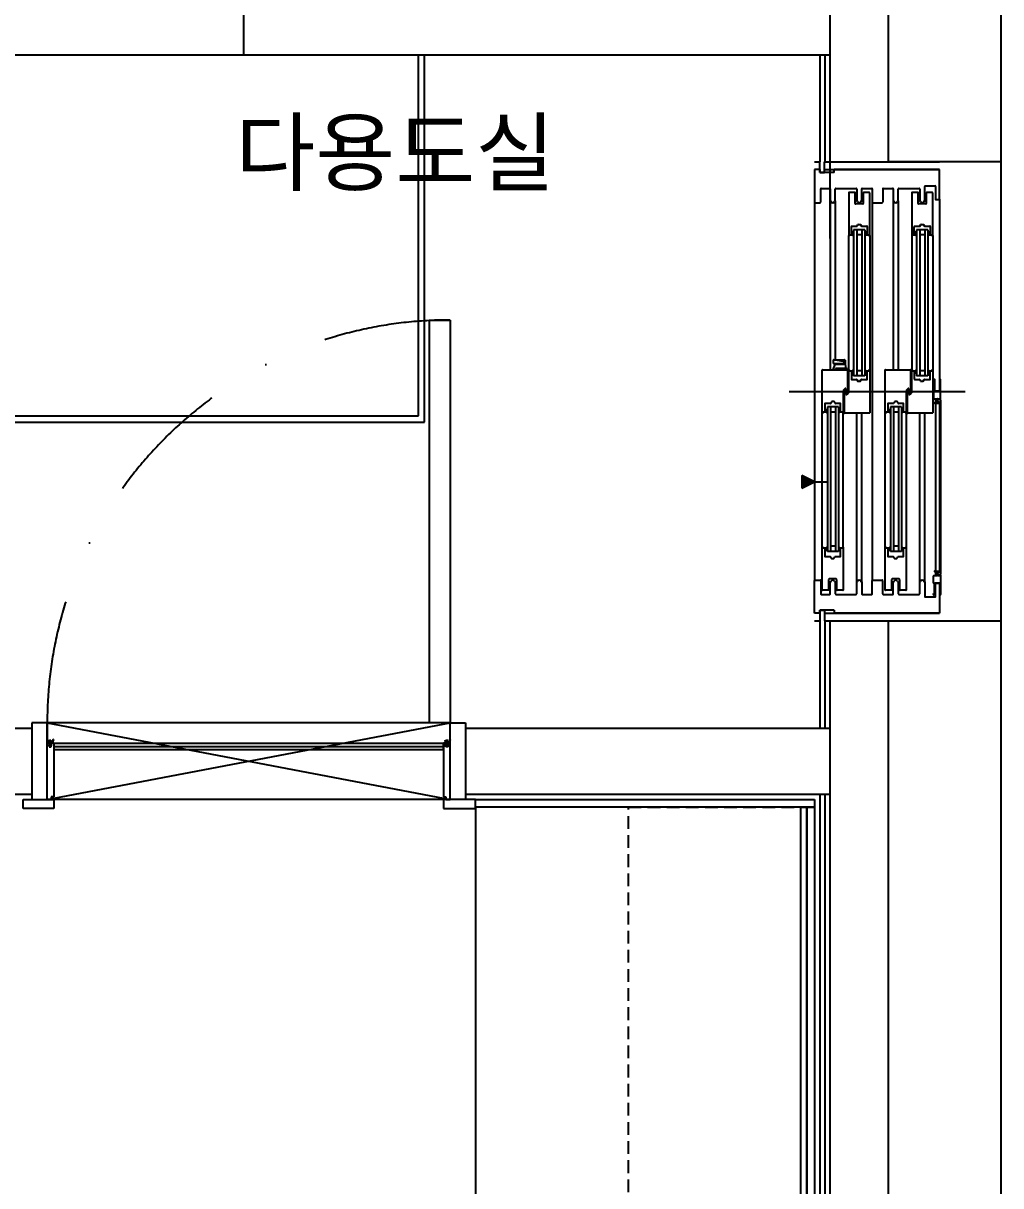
# Model space of a CAD drawing. Header units: millimetres. Extents: x -33000 to 294000, y 0 to 42408.
# Drawn here: x 142281 to 144198, y 14777 to 17057 of the extents above; entities that cross this region are included whole.
import ezdxf
from ezdxf.enums import TextEntityAlignment as Align

# ---------------------------------------------------------------- set-up
doc = ezdxf.new("R2010")
doc.units = ezdxf.units.MM
doc.header["$LTSCALE"] = 50
doc.linetypes.add('( Hidden )', pattern=[0.375, 0.25, -0.125])
doc.linetypes.add('DASHDOTX2', pattern=[2, 1, -0.5, 0, -0.5])
doc.layers.add('arch', color=8, linetype='Continuous')
doc.layers.add('실명', color=9, linetype='Continuous')
doc.styles.add('FORTELINE', font='malgun.ttf')

msp = doc.modelspace()

# ---------------------------------------------------------------- hatches: boundary and pattern name
at = {"layer": 'arch'}
h = msp.add_hatch(color=256, dxfattribs=at)
h.dxf.hatch_style = 1
h.paths.add_polyline_path([(143808.3, 16170), (143808.3, 16145), (143833.3, 16157.5)])

# ---------------------------------------------------------------- linework, layer by layer
for p, q in [((144198.3, 17764.6), (144198.3, 16784.6)), ((143978.3, 16784.6), (143978.3, 17544.6)), ((142713.3, 17429.6), (142713.3, 16994.6)), ((143863.3, 17429.6), (143863.3, 16634.6)), ((139198.3, 16994.6), (143863.3, 16994.6)), ((143056.3, 16286.6), (143056.3, 16994.6)), ((143068.3, 16274.6), (143068.3, 16994.6)), ((143843.3, 16994.6), (143843.3, 16784.6)), ((143853.3, 16994.6), (143853.3, 16784.6)), ((143833.3, 16784.6), (143843.3, 16784.6)), ((143843.3, 16763.6), (143843.3, 16784.6)), ((143852.8, 16784.6), (144078.3, 16784.6)), ((143852.8, 16763.6), (143852.8, 16784.6)), ((144198.3, 16784.6), (143978.3, 16784.6)), ((144198.3, 16784.6), (144198.3, 15884.6)), ((143833.3, 16769.6), (143833.3, 16705.6)), ((143843.3, 16769.6), (143833.3, 16769.6)), ((143843.3, 16769.6), (143843.3, 16763.6)), ((143843.3, 16763.6), (143852.8, 16763.6)), ((143871.3, 16763.6), (143843.3, 16763.6)), ((143852.8, 16769.6), (144078.3, 16769.6)), ((144078.3, 16769.6), (143871.3, 16769.6)), ((143871.3, 16763.6), (143871.3, 16769.6)), ((144078.3, 16711.6), (144078.3, 16769.6)), ((143845.3, 16705.6), (143845.3, 16731.6)), ((143846.3, 16732.6), (143862.8, 16732.6)), ((143863.8, 16731.6), (143863.8, 16708.1)), ((143873.8, 16708.1), (143873.8, 16731.6)), ((143874.8, 16732.6), (143914.8, 16732.6)), ((143915.8, 16731.6), (143915.8, 16708.1)), ((143925.8, 16708.1), (143925.8, 16731.6)), ((143926.8, 16732.6), (143945.3, 16732.6)), ((143946.3, 16731.6), (143946.3, 16705.6)), ((143966.8, 16731.6), (143966.8, 16705.6)), ((143967.8, 16732.6), (143986.3, 16732.6)), ((143987.3, 16731.6), (143987.3, 16708.1)), ((143997.3, 16708.1), (143997.3, 16731.6)), ((143998.3, 16732.6), (144038.3, 16732.6)), ((144039.3, 16731.6), (144039.3, 16708.1)), ((144049.3, 16708.1), (144049.3, 16736.6)), ((144050.3, 16737.6), (144069.3, 16737.6)), ((144070.3, 16736.6), (144070.3, 16711.6)), ((143900.3, 16724.1), (143900.3, 16640.1)), ((143912.3, 16724.6), (143900.8, 16724.6)), ((143912.8, 16703.3), (143912.8, 16724.1)), ((143928.8, 16724.1), (143928.8, 16703.3)), ((143940.8, 16724.6), (143929.3, 16724.6)), ((143941.3, 16640.1), (143941.3, 16724.1)), ((144023.8, 16724.1), (144023.8, 16640.1)), ((144035.8, 16724.6), (144024.3, 16724.6)), ((144036.3, 16703.3), (144036.3, 16724.1)), ((144052.3, 16724.1), (144052.3, 16703.3)), ((144064.3, 16724.6), (144052.8, 16724.6)), ((144064.8, 16640.1), (144064.8, 16724.1)), ((144071.3, 16710.6), (144077.3, 16710.6)), ((144078.3, 16711.6), (144078.3, 16335)), ((143833.3, 16705.6), (143833.3, 15963.6)), ((143834.3, 16704.6), (143844.3, 16704.6)), ((143863.8, 16708.1), (143863.8, 16377.1)), ((143864.3, 16707.6), (143864.9, 16707.6)), ((143872.7, 16707.6), (143873.3, 16707.6)), ((143873.8, 16708.1), (143873.8, 16396.6)), ((143927.8, 16702.3), (143913.8, 16702.3)), ((143916.3, 16707.6), (143916.9, 16707.6)), ((143924.7, 16707.6), (143925.3, 16707.6)), ((143946.3, 16705.6), (143946.3, 15963.6)), ((143947.3, 16704.6), (143965.8, 16704.6)), ((143987.3, 16708.1), (143987.3, 16377.1)), ((143987.8, 16707.6), (143988.4, 16707.6)), ((143996.2, 16707.6), (143996.8, 16707.6)), ((143997.3, 16708.1), (143997.3, 16377.1)), ((144051.3, 16702.3), (144037.3, 16702.3)), ((144039.8, 16707.6), (144040.4, 16707.6)), ((144048.2, 16707.6), (144048.8, 16707.6)), ((143901.3, 16640.1), (143901.3, 16641.6)), ((143901.3, 16641.6), (143907.8, 16641.6)), ((143905.3, 16643.1), (143905.3, 16658.1)), ((143906.3, 16643.1), (143905.3, 16643.1)), ((143905.8, 16658.6), (143916, 16658.6)), ((143908.3, 16646.6), (143906.8, 16646.6)), ((143906.8, 16646.6), (143906.8, 16643.6)), ((143907.2, 16641.6), (143909.8, 16639)), ((143908.3, 16642.1), (143908.3, 16646.6)), ((143931.8, 16651.6), (143909.8, 16651.6)), ((143909.8, 16651.6), (143909.8, 16365.1)), ((143915.8, 16651.6), (143915.8, 16365.1)), ((143925.8, 16641.6), (143915.8, 16641.6)), ((143916.4, 16658.9), (143918.2, 16661.9)), ((143918.6, 16662.1), (143923, 16662.1)), ((143923.4, 16661.9), (143925.2, 16658.9)), ((143925.6, 16658.6), (143935.8, 16658.6)), ((143925.8, 16651.6), (143925.8, 16365.1)), ((143931.8, 16651.6), (143931.8, 16365.1)), ((143934.4, 16641.6), (143931.8, 16639)), ((143934.8, 16646.6), (143933.3, 16646.6)), ((143933.3, 16646.6), (143933.3, 16642.1)), ((143933.8, 16641.6), (143940.3, 16641.6)), ((143934.8, 16643.6), (143934.8, 16646.6)), ((143936.3, 16643.1), (143935.3, 16643.1)), ((143936.3, 16658.1), (143936.3, 16643.1)), ((143940.3, 16641.6), (143940.3, 16640.1)), ((144024.8, 16640.1), (144024.8, 16641.6)), ((144024.8, 16641.6), (144031.3, 16641.6)), ((144028.8, 16643.1), (144028.8, 16658.1)), ((144029.8, 16643.1), (144028.8, 16643.1)), ((144029.3, 16658.6), (144039.5, 16658.6)), ((144031.8, 16646.6), (144030.3, 16646.6)), ((144030.3, 16646.6), (144030.3, 16643.6)), ((144030.7, 16641.6), (144033.3, 16639)), ((144031.8, 16642.1), (144031.8, 16646.6)), ((144033.3, 16651.6), (144033.3, 16365.1)), ((144055.3, 16651.6), (144033.3, 16651.6)), ((144039.3, 16651.6), (144039.3, 16365.1)), ((144049.3, 16641.6), (144039.3, 16641.6)), ((144039.9, 16658.9), (144041.7, 16661.9)), ((144042.1, 16662.1), (144046.5, 16662.1)), ((144046.9, 16661.9), (144048.7, 16658.9)), ((144049.1, 16658.6), (144059.3, 16658.6)), ((144049.3, 16651.6), (144049.3, 16365.1)), ((144055.3, 16651.6), (144055.3, 16365.1)), ((144057.9, 16641.6), (144055.3, 16639)), ((144058.3, 16646.6), (144056.8, 16646.6)), ((144056.8, 16646.6), (144056.8, 16642.1)), ((144057.3, 16641.6), (144063.8, 16641.6)), ((144058.3, 16643.6), (144058.3, 16646.6)), ((144059.8, 16643.1), (144058.8, 16643.1)), ((144059.8, 16658.1), (144059.8, 16643.1)), ((144063.8, 16641.6), (144063.8, 16640.1)), ((143900.3, 16376.6), (143900.3, 16640.1)), ((143941.3, 16640.1), (143941.3, 16376.6)), ((144023.8, 16640.1), (144023.8, 16376.6)), ((144064.8, 16640.1), (144064.8, 16376.6)), ((143869.9, 16395.6), (143869.9, 16390.3)), ((143870.9, 16396.6), (143892, 16396.6)), ((143889.5, 16393.5), (143871.1, 16396.4)), ((143891, 16389.3), (143891, 16391.6)), ((143893, 16395.6), (143893.3, 16388)), ((143848.3, 16292.6), (143848.3, 16376.6)), ((143848.8, 16377.1), (143897.3, 16377.1)), ((143869.8, 16377.1), (143873.8, 16388)), ((143870.9, 16389.3), (143891, 16389.3)), ((143873.8, 16388), (143873.8, 16389.3)), ((143873.8, 16388), (143893.3, 16388)), ((143896.8, 16379.7), (143874.1, 16379.7)), ((143874.1, 16379.7), (143874.1, 16377.1)), ((143891, 16389.3), (143893.3, 16389.3)), ((143893.3, 16388), (143894.7, 16379.7)), ((143896.8, 16377.1), (143896.8, 16379.7)), ((143897.8, 16376.6), (143897.8, 16340.6)), ((143900.3, 16333.1), (143900.3, 16376.6)), ((143901.3, 16376.6), (143901.3, 16375.1)), ((143901.3, 16375.1), (143907.8, 16375.1)), ((143906.3, 16373.6), (143905.3, 16373.6)), ((143905.3, 16373.6), (143905.3, 16358.6)), ((143906.8, 16370.1), (143906.8, 16373.1)), ((143908.3, 16370.1), (143906.8, 16370.1)), ((143907.2, 16375.1), (143909.8, 16377.7)), ((143908.3, 16374.6), (143908.3, 16370.1)), ((143925.8, 16375.1), (143915.8, 16375.1)), ((143934.4, 16375.1), (143931.8, 16377.7)), ((143933.3, 16370.1), (143933.3, 16374.6)), ((143934.8, 16370.1), (143933.3, 16370.1)), ((143933.8, 16375.1), (143940.3, 16375.1)), ((143934.8, 16373.1), (143934.8, 16370.1)), ((143936.3, 16373.6), (143935.3, 16373.6)), ((143936.3, 16358.6), (143936.3, 16373.6)), ((143940.3, 16375.1), (143940.3, 16376.6)), ((143941.3, 16376.6), (143941.3, 16292.6)), ((143971.8, 16292.6), (143971.8, 16376.6)), ((143972.3, 16377.1), (144020.8, 16377.1)), ((144021.3, 16376.6), (144021.3, 16340.6)), ((144023.8, 16333.1), (144023.8, 16376.6)), ((144024.8, 16376.6), (144024.8, 16375.1)), ((144024.8, 16375.1), (144028.3, 16375.1)), ((144028.3, 16375.1), (144028.8, 16374.6)), ((144028.8, 16374.6), (144029.3, 16375.1)), ((144029.8, 16373.6), (144028.8, 16373.6)), ((144028.8, 16373.6), (144028.8, 16358.6)), ((144029.3, 16375.1), (144031.3, 16375.1)), ((144030.3, 16370.1), (144030.3, 16373.1)), ((144031.8, 16370.1), (144030.3, 16370.1)), ((144030.7, 16375.1), (144033.3, 16377.7)), ((144031.8, 16374.6), (144031.8, 16370.1)), ((144049.3, 16375.1), (144039.3, 16375.1)), ((144057.9, 16375.1), (144055.3, 16377.7)), ((144056.8, 16370.1), (144056.8, 16374.6)), ((144058.3, 16370.1), (144056.8, 16370.1)), ((144057.3, 16375.1), (144063.8, 16375.1)), ((144058.3, 16373.1), (144058.3, 16370.1)), ((144059.8, 16373.6), (144058.8, 16373.6)), ((144059.8, 16358.6), (144059.8, 16373.6)), ((144063.8, 16375.1), (144063.8, 16376.6)), ((144064.8, 16376.6), (144064.8, 16292.6)), ((143905.8, 16358.1), (143915.5, 16358.1)), ((143931.8, 16365.1), (143909.8, 16365.1)), ((143915.9, 16357.9), (143917.7, 16354.9)), ((143918.1, 16354.6), (143922.5, 16354.6)), ((143922.9, 16354.9), (143924.7, 16357.9)), ((143925.1, 16358.1), (143935.8, 16358.1)), ((144029.3, 16358.1), (144039, 16358.1)), ((144055.3, 16365.1), (144033.3, 16365.1)), ((144039.4, 16357.9), (144041.2, 16354.9)), ((144041.6, 16354.6), (144046, 16354.6)), ((144046.4, 16354.9), (144048.2, 16357.9)), ((144048.6, 16358.1), (144059.3, 16358.1)), ((144066.3, 16357.5), (144066.3, 16355.5)), ((144066.3, 16355.5), (144067.1, 16355.5)), ((144068.8, 16358), (144066.8, 16358)), ((144067.1, 16355.5), (144067.1, 16357)), ((144067.1, 16357), (144068.3, 16357)), ((144068.3, 16357), (144068.3, 16335.5)), ((144069.3, 16335.5), (144069.3, 16357.5)), ((144079.3, 16357.5), (144079.3, 16335.5)), ((144080.3, 16319), (144080.3, 16357.5)), ((143783.3, 16334.6), (144128.3, 16334.6)), ((143893.3, 16340.6), (143889.3, 16336.2)), ((143889.3, 16336.2), (143889.3, 16292.6)), ((143891.8, 16328.6), (143892.7, 16337.2)), ((143891.8, 16292.6), (143891.8, 16328.6)), ((143893.2, 16337.6), (143893.4, 16337.6)), ((143894.8, 16340.6), (143893.3, 16340.6)), ((143893.8, 16337.2), (143894.8, 16328.6)), ((143895.8, 16332), (143894.8, 16340.6)), ((143894.8, 16328.6), (143896.3, 16328.6)), ((143896.4, 16331.6), (143896.2, 16331.6)), ((143896.3, 16328.6), (143900.3, 16333.1)), ((143897.8, 16340.6), (143896.8, 16332)), ((144016.8, 16340.6), (144012.8, 16336.2)), ((144012.8, 16336.2), (144012.8, 16292.6)), ((144015.3, 16328.6), (144016.2, 16337.2)), ((144015.3, 16292.6), (144015.3, 16328.6)), ((144016.7, 16337.6), (144016.9, 16337.6)), ((144018.3, 16340.6), (144016.8, 16340.6)), ((144017.3, 16337.2), (144018.3, 16328.6)), ((144019.3, 16332), (144018.3, 16340.6)), ((144018.3, 16328.6), (144019.8, 16328.6)), ((144019.9, 16331.6), (144019.7, 16331.6)), ((144019.8, 16328.6), (144023.8, 16333.1)), ((144021.3, 16340.6), (144020.3, 16332)), ((144066.3, 16334.5), (144066.3, 16321)), ((144067.8, 16335), (144066.8, 16335)), ((144078.8, 16335), (144069.8, 16335)), ((143853.3, 16310.6), (143853.3, 16295.6)), ((143864.5, 16311.1), (143853.8, 16311.1)), ((143854.8, 16296.1), (143854.8, 16299.1)), ((143854.8, 16299.1), (143856.3, 16299.1)), ((143856.3, 16299.1), (143856.3, 16294.6)), ((143880.3, 16304.1), (143858.3, 16304.1)), ((143858.3, 16304.1), (143858.3, 16020.9)), ((143864.3, 16304.1), (143864.3, 16020.9)), ((143866.7, 16314.4), (143864.9, 16311.4)), ((143871.5, 16314.6), (143867.1, 16314.6)), ((143873.7, 16311.4), (143871.9, 16314.4)), ((143883.8, 16311.1), (143874.1, 16311.1)), ((143874.3, 16304.1), (143874.3, 16020.9)), ((143880.3, 16304.1), (143880.3, 16020.9)), ((143881.3, 16294.6), (143881.3, 16299.1)), ((143881.3, 16299.1), (143882.8, 16299.1)), ((143882.8, 16299.1), (143882.8, 16296.1)), ((143884.3, 16295.6), (143884.3, 16310.6)), ((143976.8, 16310.6), (143976.8, 16295.6)), ((143988, 16311.1), (143977.3, 16311.1)), ((143978.3, 16296.1), (143978.3, 16299.1)), ((143978.3, 16299.1), (143979.8, 16299.1)), ((143979.8, 16299.1), (143979.8, 16294.6)), ((144003.8, 16304.1), (143981.8, 16304.1)), ((143981.8, 16304.1), (143981.8, 16020.9)), ((143987.8, 16304.1), (143987.8, 16020.9)), ((143990.2, 16314.4), (143988.4, 16311.4)), ((143995, 16314.6), (143990.6, 16314.6)), ((143997.2, 16311.4), (143995.4, 16314.4)), ((144007.3, 16311.1), (143997.6, 16311.1)), ((143997.8, 16304.1), (143997.8, 16020.9)), ((144003.8, 16304.1), (144003.8, 16020.9)), ((144004.8, 16294.6), (144004.8, 16299.1)), ((144004.8, 16299.1), (144006.3, 16299.1)), ((144006.3, 16299.1), (144006.3, 16296.1)), ((144007.8, 16295.6), (144007.8, 16310.6)), ((144067.3, 16320), (144072.8, 16320)), ((144072.8, 16312.5), (144068.8, 16312.5)), ((144068.8, 16311.5), (144079.3, 16311.5)), ((144070.3, 16320), (144070.3, 16312.5)), ((144070.3, 16311.5), (144070.3, 15982.1)), ((144073.3, 16319.5), (144073.3, 16313)), ((144074.3, 16313), (144074.3, 16319.5)), ((144074.8, 16320), (144079.3, 16320)), ((144079.3, 16312.5), (144074.8, 16312.5)), ((144078.3, 16311.5), (144078.3, 15982.1)), ((144079.3, 16320), (144079.3, 16319)), ((144079.3, 16313), (144079.3, 16312.5)), ((144080.3, 16316.1), (144080.3, 15977.6)), ((144080.3, 16312.5), (144080.3, 16313)), ((142180.3, 16286.6), (143056.3, 16286.6)), ((143848.3, 16029.1), (143848.3, 16292.6)), ((143855.8, 16294.1), (143849.3, 16294.1)), ((143849.3, 16294.1), (143849.3, 16292.6)), ((143853.3, 16295.6), (143854.3, 16295.6)), ((143855.7, 16294.1), (143858.3, 16291.5)), ((143874.3, 16294.1), (143864.3, 16294.1)), ((143882.9, 16294.1), (143880.3, 16291.5)), ((143888.3, 16294.1), (143881.8, 16294.1)), ((143883.3, 16295.6), (143884.3, 16295.6)), ((143888.3, 16292.6), (143888.3, 16294.1)), ((143889.3, 16029.1), (143889.3, 16292.6)), ((143940.8, 16292.1), (143892.3, 16292.1)), ((143915.8, 15961.1), (143915.8, 16292.1)), ((143925.8, 15961.1), (143925.8, 16292.1)), ((143971.8, 16029.1), (143971.8, 16292.6)), ((143979.3, 16294.1), (143972.8, 16294.1)), ((143972.8, 16294.1), (143972.8, 16292.6)), ((143976.8, 16295.6), (143977.8, 16295.6)), ((143979.2, 16294.1), (143981.8, 16291.5)), ((143997.8, 16294.1), (143987.8, 16294.1)), ((144006.4, 16294.1), (144003.8, 16291.5)), ((144011.8, 16294.1), (144005.3, 16294.1)), ((144006.8, 16295.6), (144007.8, 16295.6)), ((144011.8, 16292.6), (144011.8, 16294.1)), ((144012.8, 16292.6), (144012.8, 16029.1)), ((144064.3, 16292.1), (144015.8, 16292.1)), ((144039.3, 15961.1), (144039.3, 16292.1)), ((144049.3, 15961.1), (144049.3, 16292.1)), ((142168.3, 16274.6), (143068.3, 16274.6)), ((143833.3, 16157.5), (143808.3, 16170)), ((143808.3, 16170), (143808.3, 16145)), ((143808.3, 16145), (143833.3, 16157.5)), ((143833.3, 16157.5), (143858.3, 16157.5)), ((143848.3, 15945.1), (143848.3, 16029.1)), ((143849.3, 16029.1), (143849.3, 16027.6)), ((143849.3, 16027.6), (143855.8, 16027.6)), ((143854.3, 16026.1), (143853.3, 16026.1)), ((143853.3, 16026.1), (143853.3, 16011.1)), ((143854.8, 16022.6), (143854.8, 16025.6)), ((143855.7, 16027.6), (143858.3, 16030.2)), ((143856.3, 16027.1), (143856.3, 16022.6)), ((143874.3, 16030.9), (143864.3, 16030.9)), ((143882.9, 16027.6), (143880.3, 16030.2)), ((143881.3, 16022.6), (143881.3, 16027.1)), ((143881.8, 16027.6), (143888.3, 16027.6)), ((143882.8, 16025.6), (143882.8, 16022.6)), ((143884.3, 16026.1), (143883.3, 16026.1)), ((143884.3, 16011.1), (143884.3, 16026.1)), ((143888.3, 16027.6), (143888.3, 16029.1)), ((143889.3, 16029.1), (143889.3, 15945.1)), ((143971.8, 15945.1), (143971.8, 16029.1)), ((143972.8, 16029.1), (143972.8, 16027.6)), ((143972.8, 16027.6), (143979.3, 16027.6)), ((143977.8, 16026.1), (143976.8, 16026.1)), ((143976.8, 16026.1), (143976.8, 16011.1)), ((143978.3, 16022.6), (143978.3, 16025.6)), ((143979.2, 16027.6), (143981.8, 16030.2)), ((143979.8, 16027.1), (143979.8, 16022.6)), ((143997.8, 16030.9), (143987.8, 16030.9)), ((144006.4, 16027.6), (144003.8, 16030.2)), ((144004.8, 16022.6), (144004.8, 16027.1)), ((144005.3, 16027.6), (144011.8, 16027.6)), ((144006.3, 16025.6), (144006.3, 16022.6)), ((144007.8, 16026.1), (144006.8, 16026.1)), ((144007.8, 16011.1), (144007.8, 16026.1)), ((144011.8, 16027.6), (144011.8, 16029.1)), ((144012.8, 16029.1), (144012.8, 15945.1)), ((143853.8, 16010.6), (143864, 16010.6)), ((143856.3, 16022.6), (143854.8, 16022.6)), ((143880.3, 16020.9), (143858.3, 16020.9)), ((143864.4, 16010.4), (143866.2, 16007.4)), ((143866.6, 16007.1), (143871, 16007.1)), ((143871.4, 16007.4), (143873.2, 16010.4)), ((143873.6, 16010.6), (143883.8, 16010.6)), ((143882.8, 16022.6), (143881.3, 16022.6)), ((143977.3, 16010.6), (143987.5, 16010.6)), ((143979.8, 16022.6), (143978.3, 16022.6)), ((144003.8, 16020.9), (143981.8, 16020.9)), ((143987.9, 16010.4), (143989.7, 16007.4)), ((143990.1, 16007.1), (143994.5, 16007.1)), ((143994.9, 16007.4), (143996.7, 16010.4)), ((143997.1, 16010.6), (144007.3, 16010.6)), ((144006.3, 16022.6), (144004.8, 16022.6)), ((144068.8, 15982.1), (144079.3, 15982.1)), ((144072.8, 15981.1), (144068.8, 15981.1)), ((144070.3, 15981.1), (144070.3, 15973.6)), ((144073.3, 15974.1), (144073.3, 15980.6)), ((144074.3, 15980.6), (144074.3, 15974.1)), ((144079.3, 15981.1), (144074.8, 15981.1)), ((144079.3, 15980.6), (144079.3, 15981.1)), ((144080.3, 15981.1), (144080.3, 15980.6)), ((143833.3, 15899.6), (143833.3, 15963.6)), ((143834.3, 15964.6), (143844.3, 15964.6)), ((143845.3, 15963.6), (143845.3, 15937.6)), ((143860.8, 15965.9), (143860.8, 15945.1)), ((143875.8, 15966.9), (143861.8, 15966.9)), ((143863.8, 15937.6), (143863.8, 15961.1)), ((143864.3, 15961.6), (143864.9, 15961.6)), ((143872.7, 15961.6), (143873.3, 15961.6)), ((143873.8, 15961.1), (143873.8, 15937.6)), ((143876.8, 15945.1), (143876.8, 15965.9)), ((143915.8, 15937.6), (143915.8, 15961.1)), ((143916.3, 15961.6), (143916.9, 15961.6)), ((143924.7, 15961.6), (143925.3, 15961.6)), ((143925.8, 15961.1), (143925.8, 15937.6)), ((143946.3, 15937.6), (143946.3, 15963.6)), ((143947.3, 15964.6), (143965.8, 15964.6)), ((143966.8, 15937.6), (143966.8, 15963.6)), ((143984.3, 15965.9), (143984.3, 15945.1)), ((143999.3, 15966.9), (143985.3, 15966.9)), ((143987.3, 15937.6), (143987.3, 15961.1)), ((143987.8, 15961.6), (143988.4, 15961.6)), ((143996.2, 15961.6), (143996.8, 15961.6)), ((143997.3, 15961.1), (143997.3, 15937.6)), ((144000.3, 15945.1), (144000.3, 15965.9)), ((144039.3, 15937.6), (144039.3, 15961.1)), ((144039.8, 15961.6), (144040.4, 15961.6)), ((144048.2, 15961.6), (144048.8, 15961.6)), ((144049.3, 15961.1), (144049.3, 15932.6)), ((144066.3, 15959.1), (144066.3, 15972.6)), ((144067.8, 15958.6), (144066.8, 15958.6)), ((144067.3, 15973.6), (144072.8, 15973.6)), ((144068.3, 15936.6), (144068.3, 15958.1)), ((144069.3, 15958.1), (144069.3, 15936.1)), ((144078.8, 15958.6), (144069.8, 15958.6)), ((144070.3, 15932.6), (144070.3, 15957.6)), ((144071.3, 15958.6), (144077.3, 15958.6)), ((144074.8, 15973.6), (144079.3, 15973.6)), ((144078.3, 15957.6), (144078.3, 15899.6)), ((144079.3, 15973.6), (144079.3, 15974.6)), ((144079.3, 15936.1), (144079.3, 15958.1)), ((144080.3, 15974.6), (144080.3, 15936.1)), ((143846.3, 15936.6), (143862.8, 15936.6)), ((143849.3, 15944.6), (143848.8, 15944.6)), ((143860.3, 15944.6), (143848.8, 15944.6)), ((143874.8, 15936.6), (143914.8, 15936.6)), ((143888.8, 15944.6), (143877.3, 15944.6)), ((143926.8, 15936.6), (143945.3, 15936.6)), ((143967.8, 15936.6), (143986.3, 15936.6)), ((143983.8, 15944.6), (143972.3, 15944.6)), ((143998.3, 15936.6), (144038.3, 15936.6)), ((144012.3, 15944.6), (144000.8, 15944.6)), ((144066.3, 15936.1), (144066.3, 15938.1)), ((144066.3, 15938.1), (144067.1, 15938.1)), ((144068.8, 15935.6), (144066.8, 15935.6)), ((144067.1, 15938.1), (144067.1, 15936.6)), ((144067.1, 15936.6), (144068.3, 15936.6)), ((144050.3, 15931.6), (144069.3, 15931.6)), ((143843.3, 15899.6), (143833.3, 15899.6)), ((143843.3, 15905.6), (143843.3, 15884.6)), ((143843.3, 15905.6), (143852.8, 15905.6)), ((143843.3, 15899.6), (143843.3, 15905.6)), ((143871.3, 15905.6), (143843.3, 15905.6)), ((143852.8, 15905.6), (143852.8, 15884.6)), ((143852.8, 15899.6), (144078.3, 15899.6)), ((143871.3, 15905.6), (143871.3, 15899.6)), ((144078.3, 15899.6), (143871.3, 15899.6)), ((143833.3, 15884.6), (143843.3, 15884.6)), ((143843.3, 15884.6), (143843.3, 15674.6)), ((143852.8, 15884.6), (144078.3, 15884.6)), ((143853.3, 15884.6), (143853.3, 15674.6)), ((143863.3, 15884.6), (143863.3, 14584.6)), ((143978.3, 14599.6), (143978.3, 15884.6)), ((143978.3, 15884.6), (144198.3, 15884.6)), ((144198.3, 15884.6), (144198.3, 14599.6)), ((142328.3, 15684.6), (142328.3, 15644.6)), ((142328.3, 15534.6), (143118.3, 15684.6)), ((143118.3, 15684.6), (142328.3, 15684.6)), ((142328.3, 15684.6), (143118.3, 15534.6)), ((143118.3, 15644.6), (143118.3, 15684.6)), ((141268.3, 15674.6), (142298.3, 15674.6)), ((142298.3, 15674.6), (142298.3, 15544.6)), ((143148.3, 15674.6), (143863.3, 15674.6)), ((143148.3, 15674.6), (143148.3, 15544.6)), ((142328.3, 15644.6), (142341.3, 15644.6)), ((142341.3, 15644.6), (142341.3, 15632.6)), ((142341.3, 15644.6), (143105.3, 15644.6)), ((142341.3, 15638.6), (143105.3, 15638.6)), ((143105.3, 15644.6), (143118.3, 15644.6)), ((143105.3, 15632.6), (143105.3, 15644.6)), ((142341.3, 15632.6), (143105.3, 15632.6)), ((141158.3, 15544.6), (142298.3, 15544.6)), ((143118.3, 15534.6), (142328.3, 15534.6)), ((143148.3, 15544.6), (143863.3, 15544.6)), ((143168.3, 15519.6), (143168.3, 15534.6)), ((143168.3, 15534.6), (143833.3, 15534.6)), ((143833.3, 15534.6), (143833.3, 15519.6)), ((143843.3, 15544.6), (143843.3, 14599.6)), ((143853.3, 15544.6), (143853.3, 14599.6)), ((143833.3, 15519.6), (143168.3, 15519.6)), ((143818.3, 15519.5), (143168.3, 15519.5)), ((143168.3, 15519.5), (143168.3, 13099.6)), ((143806.3, 15519.5), (143818.3, 15519.5)), ((143806.3, 12461.7), (143806.3, 15519.5)), ((143818.3, 15519.6), (143833.3, 15519.6)), ((143818.3, 12449.6), (143818.3, 15519.6)), ((143818.3, 15519.5), (143818.3, 12461.7)), ((143818.3, 12449.6), (143818.3, 15519.5)), ((143833.3, 15519.6), (143833.3, 12449.6))]:
    msp.add_line(p, q, dxfattribs=at)
at = {"layer": 'arch', "linetype": 'Continuous', "ltscale": 4}
for p, q in [((143078.3, 15684.6), (143078.3, 16474.6)), ((143078.3, 16474.6), (143118.3, 16474.6)), ((143118.3, 16474.6), (143118.3, 15684.6)), ((142298.3, 15684.6), (142298.3, 15534.6)), ((142328.3, 15684.6), (142298.3, 15684.6)), ((142328.3, 15534.6), (142328.3, 15684.6)), ((143118.3, 15684.6), (143078.3, 15684.6)), ((143118.3, 15534.6), (143118.3, 15684.6)), ((143118.3, 15684.6), (143148.3, 15684.6)), ((143148.3, 15684.6), (143148.3, 15534.6)), ((142328.3, 15534.6), (142328.3, 15644.6)), ((142328.3, 15644.6), (142332.3, 15644.6)), ((142331.5, 15647.4), (142329.3, 15645.9)), ((142329.3, 15645.9), (142329.3, 15644.6)), ((142335.3, 15650.9), (142329.4, 15649.1)), ((142329.4, 15649.1), (142331.5, 15647.4)), ((142332.2, 15647.4), (142330, 15646)), ((142330, 15646), (142330, 15645.6)), ((142332.9, 15649.3), (142330.9, 15648.5)), ((142330.9, 15648.5), (142332.2, 15647.4)), ((142333.5, 15641.9), (142331.8, 15643.1)), ((142331.8, 15643.1), (142331.8, 15642.6)), ((142331.8, 15642.6), (142333.5, 15641.4)), ((142333.5, 15639.9), (142331.8, 15641.1)), ((142331.8, 15641.1), (142331.8, 15640.6)), ((142331.8, 15640.6), (142334.3, 15638.6)), ((142332.3, 15644.6), (142332.3, 15637.6)), ((142332.3, 15637.6), (142336.3, 15637.6)), ((142332.9, 15646.7), (142332.9, 15649.3)), ((142333.1, 15646.6), (142332.9, 15646.7)), ((142333.4, 15649.2), (142335.7, 15650.3)), ((142333.4, 15647.5), (142333.4, 15649.2)), ((142333.5, 15645), (142333.5, 15641.9)), ((142333.5, 15641.4), (142333.5, 15639.9)), ((142334.3, 15638.6), (142336.8, 15640.6)), ((142335, 15641.9), (142335, 15645)), ((142336.8, 15643.1), (142335, 15641.9)), ((142335, 15641.4), (142336.8, 15642.6)), ((142335, 15639.9), (142335, 15641.4)), ((142336.8, 15641.1), (142335, 15639.9)), ((142335.7, 15650.3), (142335.3, 15650.9)), ((142336.3, 15637.6), (142336.3, 15644.6)), ((142336.3, 15644.6), (142341.3, 15644.6)), ((142336.8, 15642.6), (142336.8, 15643.1)), ((142336.8, 15640.6), (142336.8, 15641.1)), ((142338, 15647.9), (142336.9, 15646.8)), ((142338.4, 15648.4), (142338, 15648.4)), ((142338.4, 15647.9), (142338, 15647.9)), ((142338.7, 15648.1), (142338.4, 15648.4)), ((142338.6, 15647.6), (142338.4, 15647.9)), ((142340.8, 15652.2), (142340.2, 15652.6)), ((142341.3, 15644.6), (142341.3, 15539.6)), ((143110.3, 15644.6), (143105.3, 15644.6)), ((143105.3, 15644.6), (143105.3, 15539.6)), ((143109.5, 15647.4), (143107.3, 15645.9)), ((143107.3, 15645.9), (143107.3, 15644.6)), ((143113.3, 15650.9), (143107.4, 15649.1)), ((143107.4, 15649.1), (143109.5, 15647.4)), ((143110.2, 15647.4), (143108, 15646)), ((143108, 15646), (143108, 15645.6)), ((143110.9, 15649.3), (143108.9, 15648.5)), ((143108.9, 15648.5), (143110.2, 15647.4)), ((143111.5, 15641.9), (143109.8, 15643.1)), ((143109.8, 15643.1), (143109.8, 15642.6)), ((143109.8, 15642.6), (143111.5, 15641.4)), ((143111.5, 15639.9), (143109.8, 15641.1)), ((143109.8, 15641.1), (143109.8, 15640.6)), ((143109.8, 15640.6), (143112.3, 15638.6)), ((143110.3, 15637.6), (143110.3, 15644.6)), ((143114.3, 15637.6), (143110.3, 15637.6)), ((143110.9, 15646.7), (143110.9, 15649.3)), ((143111.1, 15646.6), (143110.9, 15646.7)), ((143111.4, 15649.2), (143113.7, 15650.3)), ((143111.4, 15647.5), (143111.4, 15649.2)), ((143111.5, 15645), (143111.5, 15641.9)), ((143111.5, 15641.4), (143111.5, 15639.9)), ((143112.3, 15638.6), (143114.8, 15640.6)), ((143113, 15641.9), (143113, 15645)), ((143114.8, 15643.1), (143113, 15641.9)), ((143113, 15641.4), (143114.8, 15642.6)), ((143113, 15639.9), (143113, 15641.4)), ((143114.8, 15641.1), (143113, 15639.9)), ((143113.7, 15650.3), (143113.3, 15650.9)), ((143118.3, 15644.6), (143114.3, 15644.6)), ((143114.3, 15644.6), (143114.3, 15637.6)), ((143114.8, 15642.6), (143114.8, 15643.1)), ((143114.8, 15640.6), (143114.8, 15641.1)), ((143116, 15647.9), (143114.9, 15646.8)), ((143116.4, 15648.4), (143116, 15648.4)), ((143116.4, 15647.9), (143116, 15647.9)), ((143116.7, 15648.1), (143116.4, 15648.4)), ((143116.6, 15647.6), (143116.4, 15647.9)), ((143118.8, 15652.2), (143118.2, 15652.6)), ((143118.3, 15534.6), (143118.3, 15644.6)), ((142281.3, 15534.6), (142341.3, 15534.6)), ((142281.3, 15516.6), (142281.3, 15534.6)), ((142298.3, 15534.6), (142328.3, 15534.6)), ((142336.3, 15534.6), (142328.3, 15534.6)), ((142341.3, 15539.6), (142336.3, 15539.6)), ((142336.3, 15539.6), (142336.3, 15534.6)), ((142341.3, 15534.6), (142341.3, 15516.6)), ((143105.3, 15539.6), (143110.3, 15539.6)), ((143168.3, 15534.6), (143105.3, 15534.6)), ((143105.3, 15534.6), (143105.3, 15516.6)), ((143110.3, 15539.6), (143110.3, 15534.6)), ((143110.3, 15534.6), (143118.3, 15534.6)), ((143148.3, 15534.6), (143118.3, 15534.6)), ((143168.3, 15516.6), (143168.3, 15534.6)), ((142341.3, 15516.6), (142281.3, 15516.6)), ((143105.3, 15516.6), (143168.3, 15516.6))]:
    msp.add_line(p, q, dxfattribs=at)
at = {"layer": 'arch', "linetype": '( Hidden )', "ltscale": 2}
for p, q in [((143468.3, 14614.5), (143468.3, 15519.5)), ((143468.3, 15519.5), (143818.3, 15519.5)), ((143818.3, 15519.5), (143818.3, 14614.5))]:
    msp.add_line(p, q, dxfattribs=at)
at = {"layer": 'arch'}
for centre in [(144077.3, 16316.1), (144077.3, 15977.6)]:
    msp.add_circle(centre, 3, dxfattribs=at)
for centre, radius, start, end in [((143846.3, 16731.6), 1, 90, 180), ((143862.8, 16731.6), 1, 0, 90), ((143874.8, 16731.6), 1, 90, 180), ((143914.8, 16731.6), 1, 0, 90), ((143926.8, 16731.6), 1, 90, 180), ((143945.3, 16731.6), 1, 0, 90), ((143967.8, 16731.6), 1, 90, 180), ((143986.3, 16731.6), 1, 0, 90), ((143998.3, 16731.6), 1, 90, 180), ((144038.3, 16731.6), 1, 0, 90), ((144050.3, 16736.6), 1, 90, 180), ((144069.3, 16736.6), 1, 0, 90), ((143900.8, 16724.1), 0.5, 90, 180), ((143912.3, 16724.1), 0.5, 0, 90), ((143929.3, 16724.1), 0.5, 90, 180), ((143940.8, 16724.1), 0.5, 0, 90), ((144024.3, 16724.1), 0.5, 90, 180), ((144035.8, 16724.1), 0.5, 0, 90), ((144052.8, 16724.1), 0.5, 90, 180), ((144064.3, 16724.1), 0.5, 0, 90), ((144071.3, 16711.6), 1, 180, 270), ((144077.3, 16711.6), 1, 270, 0), ((143834.3, 16705.6), 1, 180, 270), ((143844.3, 16705.6), 1, 270, 0), ((143864.3, 16708.1), 0.5, 180, 270), ((143864.9, 16706.6), 1, 14.4775, 90), ((143868.8, 16707.6), 3, 194.4775, 345.5225), ((143872.7, 16706.6), 1, 90, 165.5225), ((143873.3, 16708.1), 0.5, 270, 0), ((143913.8, 16703.3), 1, 180, 270), ((143916.3, 16708.1), 0.5, 180, 270), ((143916.9, 16706.6), 1, 14.4775, 90), ((143920.8, 16707.6), 3, 194.4775, 345.5225), ((143924.7, 16706.6), 1, 90, 165.5225), ((143925.3, 16708.1), 0.5, 270, 0), ((143927.8, 16703.3), 1, 270, 0), ((143947.3, 16705.6), 1, 180, 270), ((143965.8, 16705.6), 1, 270, 0), ((143987.8, 16708.1), 0.5, 180, 270), ((143988.4, 16706.6), 1, 14.4775, 90), ((143992.3, 16707.6), 3, 194.4775, 345.5225), ((143996.2, 16706.6), 1, 90, 165.5225), ((143996.8, 16708.1), 0.5, 270, 0.0003), ((144037.3, 16703.3), 1, 180, 270), ((144039.8, 16708.1), 0.5, 180, 270), ((144040.4, 16706.6), 1, 14.4775, 90), ((144044.3, 16707.6), 3, 194.4775, 345.5225), ((144048.2, 16706.6), 1, 90, 165.5225), ((144048.8, 16708.1), 0.5, 270, 0), ((144051.3, 16703.3), 1, 270, 0), ((143905.8, 16658.1), 0.5, 90, 180), ((143906.3, 16643.6), 0.5, 270, 0), ((143907.8, 16642.1), 0.5, 270, 0), ((143916, 16659.1), 0.5, 270, 330.2551), ((143918.6, 16661.6), 0.5, 90, 150.2551), ((143923, 16661.6), 0.5, 29.7449, 90), ((143925.6, 16659.1), 0.5, 209.7449, 270), ((143933.8, 16642.1), 0.5, 180, 270), ((143935.3, 16643.6), 0.5, 180, 270), ((143935.8, 16658.1), 0.5, 0, 90), ((144029.3, 16658.1), 0.5, 90, 180), ((144029.8, 16643.6), 0.5, 270, 0), ((144031.3, 16642.1), 0.5, 270, 0), ((144039.5, 16659.1), 0.5, 270, 330.2551), ((144042.1, 16661.6), 0.5, 90, 150.2551), ((144046.5, 16661.6), 0.5, 29.7449, 90), ((144049.1, 16659.1), 0.5, 209.7449, 270), ((144057.3, 16642.1), 0.5, 180, 270), ((144058.8, 16643.6), 0.5, 180, 270), ((144059.3, 16658.1), 0.5, 0, 90), ((143900.8, 16640.1), 0.5, 180, 270), ((143900.8, 16640.1), 0.5, 270, 360), ((143940.8, 16640.1), 0.5, 180, 0), ((144024.3, 16640.1), 0.5, 180, 270), ((144024.3, 16640.1), 0.5, 270, 360), ((144064.3, 16640.1), 0.5, 180, 0), ((143870.9, 16395.6), 1, 90, 180), ((143870.9, 16395.4), 1, 81.0635, 180), ((143870.9, 16390.3), 1, 180, 270.0858), ((143889.1, 16391.6), 1.88, 0, 78.8801), ((143892, 16395.6), 1, 2.2775, 90), ((143848.8, 16376.6), 0.5, 90, 180), ((143897.3, 16376.6), 0.5, 0, 90), ((143900.8, 16376.6), 0.5, 90, 180), ((143900.8, 16376.6), 0.5, 360, 90), ((143906.3, 16373.1), 0.5, 0, 90), ((143907.8, 16374.6), 0.5, 0, 90), ((143933.8, 16374.6), 0.5, 90, 180), ((143935.3, 16373.1), 0.5, 90, 180), ((143940.8, 16376.6), 0.5, 0, 180), ((143972.3, 16376.6), 0.5, 90, 180), ((144020.8, 16376.6), 0.5, 0, 90), ((144024.3, 16376.6), 0.5, 90, 180), ((144024.3, 16376.6), 0.5, 360, 90), ((144029.8, 16373.1), 0.5, 0, 90), ((144031.3, 16374.6), 0.5, 0, 90), ((144057.3, 16374.6), 0.5, 90, 180), ((144058.8, 16373.1), 0.5, 90, 180), ((144064.3, 16376.6), 0.5, 0, 180), ((143905.8, 16358.6), 0.5, 180, 270), ((143915.5, 16357.6), 0.5, 29.7449, 90), ((143918.1, 16355.1), 0.5, 209.7449, 270), ((143922.5, 16355.1), 0.5, 270, 330.2551), ((143925.1, 16357.6), 0.5, 90, 150.2551), ((143935.8, 16358.6), 0.5, 270, 0), ((144029.3, 16358.6), 0.5, 180, 270), ((144039, 16357.6), 0.5, 29.7449, 90), ((144041.6, 16355.1), 0.5, 209.7449, 270), ((144046, 16355.1), 0.5, 270, 330.2551), ((144048.6, 16357.6), 0.5, 90, 150.2551), ((144059.3, 16358.6), 0.5, 270, 0), ((144066.8, 16357.5), 0.5, 90, 180), ((144068.8, 16357.5), 0.5, 0, 90), ((144079.8, 16357.5), 0.5, 0, 180), ((143893.2, 16337.1), 0.5, 90, 173.666), ((143893.4, 16337.1), 0.5, 6.3464, 90), ((143896.2, 16332.1), 0.5, 186.3464, 270), ((143896.4, 16332.1), 0.5, 270, 353.666), ((144016.7, 16337.1), 0.5, 90, 173.666), ((144016.9, 16337.1), 0.5, 6.3464, 90), ((144019.7, 16332.1), 0.5, 186.3464, 270), ((144019.9, 16332.1), 0.5, 270, 353.666), ((144066.8, 16334.5), 0.5, 90, 180), ((144067.8, 16335.5), 0.5, 270, 0), ((144069.8, 16335.5), 0.5, 180, 270), ((144078.8, 16335.5), 0.5, 270, 0), ((143853.8, 16310.6), 0.5, 90, 180), ((143864.5, 16311.6), 0.5, 270, 330.2551), ((143867.1, 16314.1), 0.5, 90, 150.2551), ((143871.5, 16314.1), 0.5, 29.7449, 90), ((143874.1, 16311.6), 0.5, 209.7449, 270), ((143883.8, 16310.6), 0.5, 0, 90), ((143977.3, 16310.6), 0.5, 90, 180), ((143988, 16311.6), 0.5, 270, 330.2551), ((143990.6, 16314.1), 0.5, 90, 150.2551), ((143995, 16314.1), 0.5, 29.7449, 90), ((143997.6, 16311.6), 0.5, 209.7449, 270), ((144007.3, 16310.6), 0.5, 0, 90), ((144067.3, 16321), 1, 180, 270), ((144068.8, 16312), 0.5, 90, 270), ((144072.8, 16319.5), 0.5, 0, 90), ((144072.8, 16313), 0.5, 270, 0), ((144074.8, 16319.5), 0.5, 90, 180), ((144074.8, 16313), 0.5, 180, 270), ((144079.8, 16319), 0.5, 180, 0), ((144079.8, 16313), 0.5, 0, 180), ((144079.3, 16312.5), 1, 270, 0), ((143848.8, 16292.6), 0.5, 180, 0), ((143854.3, 16296.1), 0.5, 270, 0), ((143855.8, 16294.6), 0.5, 270, 0), ((143881.8, 16294.6), 0.5, 180, 270), ((143883.3, 16296.1), 0.5, 180, 270), ((143888.8, 16292.6), 0.5, 180, 0), ((143892.3, 16292.6), 0.5, 180, 270), ((143940.8, 16292.6), 0.5, 270, 0), ((143972.3, 16292.6), 0.5, 180, 0), ((143977.8, 16296.1), 0.5, 270, 0), ((143979.3, 16294.6), 0.5, 270, 0), ((144005.3, 16294.6), 0.5, 180, 270), ((144006.8, 16296.1), 0.5, 180, 270), ((144012.3, 16292.6), 0.5, 180, 0), ((144015.8, 16292.6), 0.5, 180, 270), ((144064.3, 16292.6), 0.5, 270, 0), ((143848.8, 16029.1), 0.5, 90, 180), ((143848.8, 16029.1), 0.5, 0, 90), ((143854.3, 16025.6), 0.5, 0, 90), ((143855.8, 16027.1), 0.5, 0, 90), ((143881.8, 16027.1), 0.5, 90, 180), ((143883.3, 16025.6), 0.5, 90, 180), ((143888.8, 16029.1), 0.5, 0, 180), ((143972.3, 16029.1), 0.5, 90, 180), ((143972.3, 16029.1), 0.5, 0, 90), ((143977.8, 16025.6), 0.5, 0, 90), ((143979.3, 16027.1), 0.5, 0, 90), ((144005.3, 16027.1), 0.5, 90, 180), ((144006.8, 16025.6), 0.5, 90, 180), ((144012.3, 16029.1), 0.5, 0, 180), ((143853.8, 16011.1), 0.5, 180, 270), ((143864, 16010.1), 0.5, 29.7449, 90), ((143866.6, 16007.6), 0.5, 209.7449, 270), ((143871, 16007.6), 0.5, 270, 330.2551), ((143873.6, 16010.1), 0.5, 90, 150.2551), ((143883.8, 16011.1), 0.5, 270, 0), ((143977.3, 16011.1), 0.5, 180, 270), ((143987.5, 16010.1), 0.5, 29.7449, 90), ((143990.1, 16007.6), 0.5, 209.7449, 270), ((143994.5, 16007.6), 0.5, 270, 330.2551), ((143997.1, 16010.1), 0.5, 90, 150.2551), ((144007.3, 16011.1), 0.5, 270, 0), ((144068.8, 15981.6), 0.5, 90, 270), ((144072.8, 15980.6), 0.5, 0, 90), ((144074.8, 15980.6), 0.5, 90, 180), ((144079.3, 15981.1), 1, 0, 90), ((144079.8, 15980.6), 0.5, 180, 0), ((143834.3, 15963.6), 1, 90, 180), ((143844.3, 15963.6), 1, 0, 90), ((143861.8, 15965.9), 1, 90, 180), ((143864.3, 15961.1), 0.5, 90, 180), ((143864.9, 15962.6), 1, 270, 345.5225), ((143868.8, 15961.6), 3, 14.4775, 165.5225), ((143872.7, 15962.6), 1, 194.4775, 270), ((143873.3, 15961.1), 0.5, 0, 90), ((143875.8, 15965.9), 1, 0, 90), ((143916.3, 15961.1), 0.5, 90, 180), ((143916.9, 15962.6), 1, 270, 345.5225), ((143920.8, 15961.6), 3, 14.4775, 165.5225), ((143924.7, 15962.6), 1, 194.4775, 270), ((143925.3, 15961.1), 0.5, 0, 90), ((143947.3, 15963.6), 1, 90, 180), ((143965.8, 15963.6), 1, 0, 90), ((143985.3, 15965.9), 1, 90, 180), ((143987.8, 15961.1), 0.5, 90, 180), ((143988.4, 15962.6), 1, 270, 345.5225), ((143992.3, 15961.6), 3, 14.4775, 165.5225), ((143996.2, 15962.6), 1, 194.4775, 270), ((143996.8, 15961.1), 0.5, 359.9997, 90), ((143999.3, 15965.9), 1, 0, 90), ((144039.8, 15961.1), 0.5, 90, 180), ((144040.4, 15962.6), 1, 270, 345.5225), ((144044.3, 15961.6), 3, 14.4775, 165.5225), ((144048.2, 15962.6), 1, 194.4775, 270), ((144048.8, 15961.1), 0.5, 0, 90), ((144067.3, 15972.6), 1, 90, 180), ((144066.8, 15959.1), 0.5, 180, 270), ((144067.8, 15958.1), 0.5, 0, 90), ((144069.8, 15958.1), 0.5, 90, 180), ((144071.3, 15957.6), 1, 90, 180), ((144072.8, 15974.1), 0.5, 270, 0), ((144074.8, 15974.1), 0.5, 180, 270), ((144077.3, 15957.6), 1, 0, 90), ((144078.8, 15958.1), 0.5, 0, 90), ((144079.8, 15974.6), 0.5, 0, 180), ((143846.3, 15937.6), 1, 180, 270), ((143848.8, 15945.1), 0.5, 180, 270), ((143860.3, 15945.1), 0.5, 270, 0), ((143862.8, 15937.6), 1, 270, 0), ((143874.8, 15937.6), 1, 180, 270), ((143877.3, 15945.1), 0.5, 180, 270), ((143888.8, 15945.1), 0.5, 270, 0), ((143914.8, 15937.6), 1, 270, 0), ((143926.8, 15937.6), 1, 180, 270), ((143945.3, 15937.6), 1, 270, 0), ((143967.8, 15937.6), 1, 180, 270), ((143972.3, 15945.1), 0.5, 180, 270), ((143983.8, 15945.1), 0.5, 270, 0), ((143986.3, 15937.6), 1, 270, 0), ((143998.3, 15937.6), 1, 180, 270), ((144000.8, 15945.1), 0.5, 180, 270), ((144012.3, 15945.1), 0.5, 270, 0), ((144038.3, 15937.6), 1, 270, 0), ((144066.8, 15936.1), 0.5, 180, 270), ((144068.8, 15936.1), 0.5, 270, 0), ((144079.8, 15936.1), 0.5, 180, 0), ((144050.3, 15932.6), 1, 180, 270), ((144069.3, 15932.6), 1, 270, 0)]:
    msp.add_arc(centre, radius, start, end, dxfattribs=at)
at = {"layer": 'arch', "linetype": 'DASHDOTX2', "ltscale": 5}
msp.add_arc((143118.3, 15684.6), 790, 90, 180, dxfattribs=at)
at = {"layer": 'arch', "linetype": 'Continuous', "ltscale": 4}
for centre, radius, start, end in [((142332.7, 15631), 14, 86.3355, 103.8931), ((142334.3, 15619.4), 26.6, 80.6959, 99.3212), ((142335, 15645.1), 2.48, 43.1185, 141.6177), ((142335.1, 15645.7), 2.55, 45.4481, 133.3131), ((142335.9, 15631), 14, 76.1069, 93.6645), ((142341.1, 15643.5), 5.74, 121.8013, 136.1075), ((142346.7, 15646.9), 8.2, 174.4722, 188.7073), ((142347.6, 15647.5), 8.96, 145.4226, 176.0171), ((142348, 15646.8), 8.95, 143.5497, 194.5046), ((143110.7, 15631), 14, 86.3355, 103.8931), ((143112.3, 15619.4), 26.6, 80.6959, 99.3212), ((143113, 15645.1), 2.48, 43.1185, 141.6177), ((143113.1, 15645.7), 2.55, 45.4481, 133.3131), ((143113.9, 15631), 14, 76.1069, 93.6645), ((143119.1, 15643.5), 5.74, 121.8013, 136.1075), ((143124.7, 15646.9), 8.2, 174.4722, 188.7073), ((143125.6, 15647.5), 8.96, 145.4226, 176.0171), ((143126, 15646.8), 8.95, 143.5497, 194.5046)]:
    msp.add_arc(centre, radius, start, end, dxfattribs=at)

# ---------------------------------------------------------------- texts
at = {"layer": '실명', "linetype": 'ByBlock', "style": 'FORTELINE'}
msp.add_text('다용도실', height=125, dxfattribs=at).set_placement((143010.9, 16803.3), align=Align.MIDDLE_CENTER)

doc.saveas('drawing.dxf')
